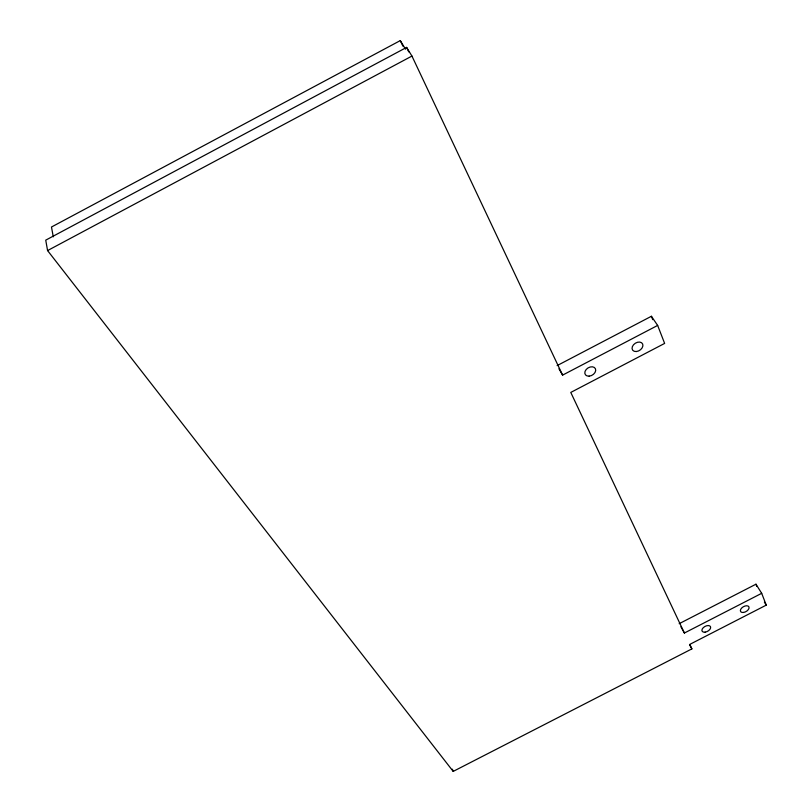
<?xml version="1.0" encoding="UTF-8"?>
<svg xmlns="http://www.w3.org/2000/svg" width="812" height="812" viewBox="0 0 812 812"><rect width="100%" height="100%" fill="white"/><g stroke="black" fill="none" stroke-linecap="round" stroke-linejoin="round"><path stroke-width="1.22" d="M405.533 49.187L400.286 40.6L51.481 227.015L53.277 236.81M761.686 593.318L684.394 633.025L570.775 392.429L664.632 343.415L657.649 325.429L562.604 375.114L411.938 56.058L406.609 47.39L45.736 240.149L47.573 250.573L453.197 771.4L691.885 648.879L689.764 644.403L766.264 605.123L761.686 593.318L755.962 584.204L679.177 623.687M47.573 250.573L411.938 56.058M557.113 365.603L651.407 316.274L657.649 325.429M764.366 602.088L766.264 605.123M558.94 368.77L562.604 375.114M680.913 626.803L684.394 633.025M689.571 644.748L691.885 648.879M400.286 40.6L402.935 46.172M406.609 47.39L408.74 51.887M651.407 316.274L652.726 319.644M755.962 584.204L756.804 586.355M452.375 769.177L453.197 771.4M636.253 351.545A5.897 4.182 -33.1 0 0 642.688 344.095A5.897 4.182 -33.1 0 0 633.512 344.765A5.897 4.182 -33.1 0 0 636.253 351.545M589.147 376.149A5.867 4.192 -31.1 0 0 595.45 368.77A5.867 4.192 -31.1 0 0 586.183 369.49A5.867 4.192 -31.1 0 0 589.147 376.149M743.518 612.451A4.77 2.761 -29.7 0 0 748.968 606.96A4.77 2.761 -29.7 0 0 741.711 607.985A4.77 2.761 -29.7 0 0 743.518 612.451M705.151 632.152A4.75 2.761 -28.7 0 0 710.51 626.712A4.75 2.761 -28.7 0 0 703.192 627.767A4.75 2.761 -28.7 0 0 705.151 632.152"/></g></svg>
